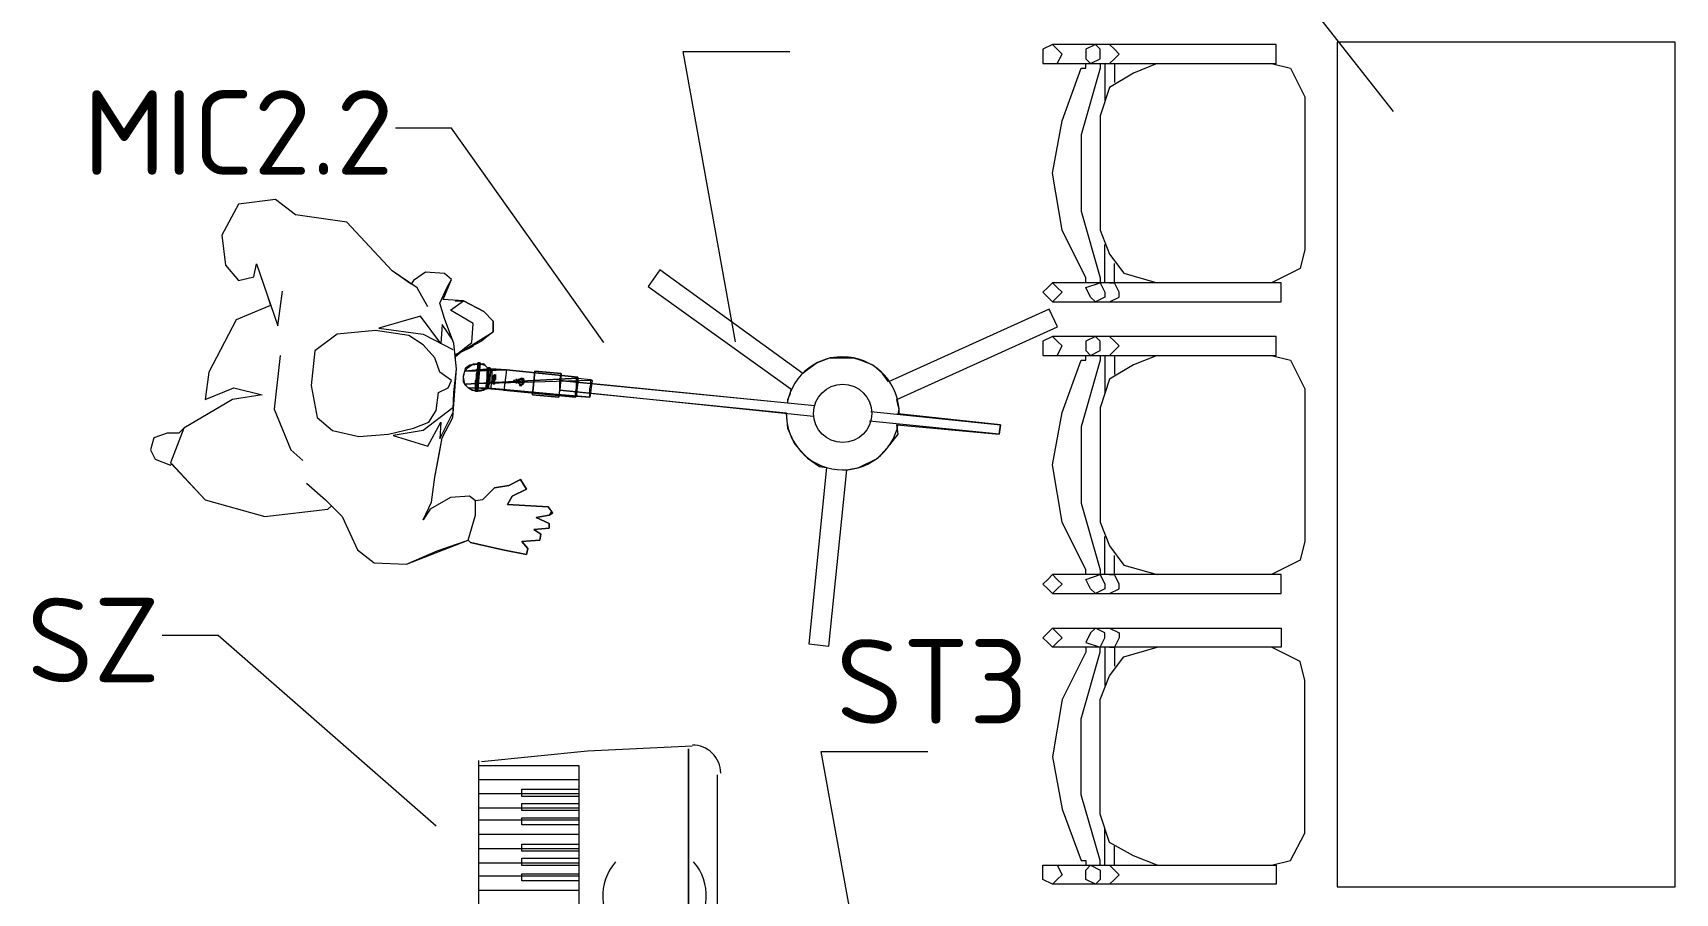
# Model space of a CAD drawing. Header units: millimetres. Extents: x 3050 to 430575, y -569542 to 36130.
# Drawn here: x 296113 to 298848, y -470585 to -469153 of the extents above; entities that cross this region are included whole.
import ezdxf

# ---------------------------------------------------------------- set-up
doc = ezdxf.new("R2010")
doc.units = ezdxf.units.MM
doc.layers.add('PDF _Геометрия', color=7, linetype='Continuous')
doc.layers.add('PDF _Текст', color=7, linetype='Continuous')
doc.styles.add('PDF ISOCPEUR', font='isocpeur.ttf')

# ---------------------------------------------------------------- blocks, each defined once
blk = doc.blocks.new('ТХ3 4 этаж')
at = {"layer": 'PDF _Геометрия', "color": 5, "lineweight": 9}
for points in [[(13224.8, -54520), (12684.9, -53831.3), (12469.3, -53831.3)], [(11034.2, -55286.2), (10859, -54320), (11214.8, -54320)], [(10595.7, -55288.4), (10088.1, -54574.7), (9901.7, -54574.7)], [(10036.6, -56898.4), (9310.9, -56263.9), (9124.5, -56263.9)], [(11494.2, -57616.2), (11319, -56650), (11674.8, -56650)]]:
    blk.add_lwpolyline(points, dxfattribs=at)
at = {"layer": 'PDF _Геометрия', "color": 5, "lineweight": 20}
for points in [[(12057.7, -54328.2), (12057.7, -54359.9), (12105.3, -54359.9), (12121.2, -54328.2), (12105.3, -54312.3), (12089.5, -54296.4), (12057.7, -54312.3)], [(12216.4, -54359.9), (12248.1, -54344), (12248.1, -54312.3), (12232.2, -54296.4), (12200.5, -54312.3), (12200.5, -54344)], [(13037.2, -54288.5), (13037.2, -57100), (14163.4, -57100), (14163.4, -54288.5)], [(12057.7, -55121.2), (12073.6, -55137.1), (12089.5, -55153), (12105.3, -55137.1), (12121.2, -55121.2), (12105.3, -55105.4), (12089.5, -55089.5), (12073.6, -55105.4)], [(12248.1, -55089.5), (12263.9, -55121.2), (12263.9, -55137.1), (12232.2, -55153), (12216.4, -55137.1), (12200.5, -55105.4)], [(12057.7, -55299.7), (12057.7, -55331.4), (12105.3, -55331.4), (12121.2, -55299.7), (12105.3, -55283.8), (12089.5, -55268), (12057.7, -55283.8)], [(12216.4, -55331.4), (12248.1, -55315.5), (12248.1, -55283.8), (12232.2, -55268), (12200.5, -55283.8), (12200.5, -55315.5)], [(12057.7, -56092.8), (12073.6, -56108.6), (12089.5, -56124.5), (12105.3, -56108.6), (12121.2, -56092.8), (12105.3, -56076.9), (12089.5, -56061), (12073.6, -56076.9)], [(12248.1, -56061), (12263.9, -56092.8), (12263.9, -56108.6), (12232.2, -56124.5), (12216.4, -56108.6), (12200.5, -56076.9)], [(12057.7, -56271.2), (12073.6, -56255.3), (12089.5, -56239.5), (12105.3, -56255.3), (12121.2, -56271.2), (12105.3, -56287.1), (12089.5, -56302.9), (12073.6, -56287.1)], [(12248.1, -56302.9), (12263.9, -56271.2), (12263.9, -56255.3), (12232.2, -56239.5), (12216.4, -56255.3), (12200.5, -56287.1)], [(12057.7, -57060.3), (12057.7, -57028.6), (12105.3, -57028.6), (12121.2, -57060.3), (12105.3, -57076.2), (12089.5, -57092), (12057.7, -57076.2)], [(12216.4, -57028.6), (12248.1, -57044.5), (12248.1, -57076.2), (12232.2, -57092), (12200.5, -57076.2), (12200.5, -57044.5)]]:
    blk.add_lwpolyline(points, close=True, dxfattribs=at)
for points in [[(12089.5, -54359.9), (12835, -54359.9), (12835, -54312.3), (12835, -54296.4), (12089.5, -54296.4)], [(12279.8, -54296.4), (12295.7, -54312.3), (12311.5, -54328.2), (12295.7, -54344), (12279.8, -54359.9)], [(12216.4, -55089.5), (12200.5, -55089.5), (12200.5, -55073.6), (12121.2, -54915), (12089.5, -54724.7), (12121.2, -54550.2), (12184.6, -54375.7), (12200.5, -54375.7), (12200.5, -54359.9)], [(12248.1, -54359.9), (12248.1, -54375.7), (12184.6, -54597.8), (12184.6, -54851.6), (12248.1, -55073.6), (12248.1, -55089.5)], [(12438.4, -54359.9), (12359.1, -54391.6), (12279.8, -54439.2), (12248.1, -54534.4), (12248.1, -54915), (12279.8, -54994.3), (12327.4, -55057.8), (12438.4, -55089.5)], [(12263.9, -54359.9), (12263.9, -54486.8)], [(12295.7, -54359.9), (12295.7, -54423.3)], [(12819.1, -54359.9), (12882.6, -54375.7), (12930.1, -54470.9), (12930.1, -54978.5), (12914.3, -55041.9), (12819.1, -55089.5)], [(12835, -54359.9), (12835, -54344)], [(12263.9, -55089.5), (12263.9, -54962.6)], [(12279.8, -55089.5), (12295.7, -55089.5), (12295.7, -55026.1)], [(12089.5, -55153), (12835, -55153), (12850.8, -55153), (12850.8, -55137.1), (12850.8, -55089.5), (12835, -55089.5), (12089.5, -55089.5)], [(12279.8, -55153), (12311.5, -55137.1), (12311.5, -55121.2), (12295.7, -55089.5)], [(12089.5, -55331.4), (12835, -55331.4), (12835, -55283.8), (12835, -55268), (12089.5, -55268)], [(12279.8, -55268), (12295.7, -55283.8), (12311.5, -55299.7), (12295.7, -55315.5), (12279.8, -55331.4)], [(12216.4, -56061), (12200.5, -56061), (12200.5, -56045.2), (12121.2, -55886.6), (12089.5, -55696.2), (12121.2, -55521.7), (12184.6, -55347.3), (12200.5, -55347.3), (12200.5, -55331.4)], [(12248.1, -55331.4), (12248.1, -55347.3), (12184.6, -55569.3), (12184.6, -55823.1), (12248.1, -56045.2), (12248.1, -56061)], [(12438.4, -55331.4), (12359.1, -55363.1), (12279.8, -55410.7), (12248.1, -55505.9), (12248.1, -55886.6), (12279.8, -55965.9), (12327.4, -56029.3), (12438.4, -56061)], [(12263.9, -55331.4), (12263.9, -55458.3)], [(12295.7, -55331.4), (12295.7, -55394.8)], [(12819.1, -55331.4), (12882.6, -55347.3), (12930.1, -55442.4), (12930.1, -55950), (12914.3, -56013.5), (12819.1, -56061)], [(12835, -55331.4), (12835, -55315.5)], [(12263.9, -56061), (12263.9, -55934.1)], [(12279.8, -56061), (12295.7, -56061), (12295.7, -55997.6)], [(12089.5, -56124.5), (12835, -56124.5), (12850.8, -56124.5), (12850.8, -56108.6), (12850.8, -56061), (12835, -56061), (12089.5, -56061)], [(12279.8, -56124.5), (12311.5, -56108.6), (12311.5, -56092.8), (12295.7, -56061)], [(12089.5, -56239.5), (12835, -56239.5), (12850.8, -56239.5), (12850.8, -56255.3), (12850.8, -56302.9), (12835, -56302.9), (12089.5, -56302.9)], [(12279.8, -56239.5), (12311.5, -56255.3), (12311.5, -56271.2), (12295.7, -56302.9)], [(12216.4, -56302.9), (12200.5, -56302.9), (12200.5, -56318.8), (12121.2, -56477.4), (12089.5, -56667.7), (12121.2, -56842.2), (12184.6, -57012.7), (12200.5, -57012.7), (12200.5, -57028.6)], [(12248.1, -57028.6), (12248.1, -57012.7), (12184.6, -56794.6), (12184.6, -56540.9), (12248.1, -56318.8), (12248.1, -56302.9)], [(12438.4, -57028.6), (12359.1, -56996.9), (12279.8, -56953.3), (12248.1, -56858.1), (12248.1, -56477.4), (12279.8, -56398.1), (12327.4, -56334.7), (12438.4, -56302.9)], [(12263.9, -56302.9), (12263.9, -56429.8)], [(12279.8, -56302.9), (12295.7, -56302.9), (12295.7, -56366.4)], [(12819.1, -57028.6), (12882.6, -57012.7), (12930.1, -56921.5), (12930.1, -56414), (12914.3, -56350.5), (12819.1, -56302.9)], [(12263.9, -57028.6), (12263.9, -56905.7)], [(12295.7, -57028.6), (12295.7, -56965.2)], [(12089.5, -57028.6), (12835, -57028.6), (12835, -57076.2), (12835, -57092), (12089.5, -57092)], [(12279.8, -57092), (12295.7, -57076.2), (12311.5, -57060.3), (12295.7, -57044.5), (12279.8, -57028.6)], [(12835, -57028.6), (12835, -57044.5)]]:
    blk.add_lwpolyline(points, dxfattribs=at)
at = {"layer": 'PDF _Геометрия', "color": 5, "lineweight": 0}
for points in [[(10226.9, -55252.8), (10226.9, -55217.1), (10195.2, -55185.3), (10127.8, -55149.7), (10100, -55149.7), (10127.8, -55149.7), (10060.3, -55145.7), (10088.1, -55078.3), (10064.3, -55058.5), (10000.9, -55054.5), (9961.2, -55082.2), (9953.3, -55094.1), (9889.8, -55050.5), (9739.1, -54887.9), (9568.6, -54864.1), (9501.2, -54812.6), (9378.3, -54828.5), (9322.8, -54931.6), (9334.7, -55030.7), (9378.3, -55082.2), (9429.8, -55070.4), (9437.8, -55026.7), (9473.5, -55129.8), (9485.4, -55165.5), (9465.5, -55173.5), (9370.4, -55213.1), (9279.2, -55387.6), (9267.3, -55478.8), (9362.4, -55439.1), (9457.6, -55462.9), (9358.5, -55478.8), (9195.9, -55574), (9180, -55589.8), (9140.4, -55589.8), (9096.8, -55605.7), (9084.9, -55645.3), (9100.7, -55677.1), (9152.3, -55696.9), (9156.2, -55692.9), (9267.3, -55811.9), (9465.5, -55867.4), (9675.7, -55843.6), (9687.6, -55831.7), (9723.3, -55867.4), (9774.8, -55978.4), (9830.4, -56022.1), (9937.4, -56026), (10143.6, -55946.7), (10151.6, -55954.6), (10258.6, -55978.4), (10337.9, -55994.3), (10341.9, -55974.5), (10322.1, -55950.7), (10381.5, -55946.7), (10385.5, -55926.9), (10361.7, -55911), (10413.3, -55907.1), (10413.3, -55891.2), (10369.7, -55871.4), (10413.3, -55863.4), (10425.2, -55855.5), (10409.3, -55835.7), (10274.5, -55827.7), (10290.3, -55800), (10337.9, -55776.2), (10318.1, -55744.5), (10278.4, -55764.3), (10230.9, -55772.2), (10191.2, -55811.9), (10167.4, -55815.8), (10147.6, -55800), (10084.1, -55804), (10016.7, -55843.6), (9992.9, -55879.3), (10020.7, -55819.8), (10032.6, -55736.5), (10044.5, -55673.1), (10056.4, -55605.7), (10092.1, -55538.3), (10096, -55455), (10104, -55375.7), (10100, -55336), (10111.9, -55324.1), (10100, -55328.1), (10100, -55332.1), (10123.8, -55316.2), (10111.9, -55324.1)], [(10357.8, -55462.9), (10445, -55470.9), (10449, -55447.1), (11202.4, -55522.4), (11206.4, -55574), (11230.1, -55625.5), (11273.8, -55673.1), (11313.4, -55700.9), (11337.2, -55704.8), (11277.7, -56291.7), (11345.1, -56299.6), (11404.6, -55712.7), (11444.3, -55704.8), (11507.7, -55673.1), (11547.4, -55629.5), (11575.1, -55593.8), (11571.2, -55562.1), (11912.2, -55593.8), (11916.2, -55562.1), (11575.1, -55526.4), (11579.1, -55510.5), (11575.1, -55498.6), (11571.2, -55478.8), (12106.5, -55236.9), (12078.7, -55177.4), (11543.4, -55419.3), (11523.6, -55391.5), (11491.9, -55363.8), (11452.2, -55347.9), (11424.5, -55340), (11384.8, -55336), (11349.1, -55340), (11305.5, -55355.9), (11273.8, -55379.7), (11257.9, -55391.5), (10782.1, -55046.6), (10742.4, -55102.1), (11218.3, -55443.1), (11214.3, -55462.9), (11206.4, -55478.8), (11206.4, -55490.7), (10449, -55415.3), (10452.9, -55391.5), (10365.7, -55383.6)], [(10088.1, -55415.3), (10048.5, -55387.6), (10032.6, -55340), (9992.9, -55296.4), (9945.4, -55264.7), (9834.3, -55248.8), (9707.4, -55260.7), (9632.1, -55316.2), (9620.2, -55431.2), (9640, -55538.3), (9691.6, -55581.9), (9778.8, -55601.7), (9877.9, -55593.8), (9961.2, -55574), (10012.8, -55554.1), (10036.6, -55514.5), (10044.5, -55455), (10076.2, -55439.1)], [(10548.1, -55470.9), (10504.5, -55466.9), (10500.5, -55470.9), (10262.6, -55447.1), (10219, -55443.1), (10211, -55443.1), (10211, -55439.1), (10207.1, -55443.1), (10203.1, -55443.1), (10195.2, -55447.1), (10183.3, -55451), (10175.3, -55451), (10171.4, -55451), (10167.4, -55451), (10155.5, -55447.1), (10143.6, -55439.1), (10131.7, -55427.2), (10127.8, -55403.4), (10131.7, -55383.6), (10135.7, -55371.7), (10147.6, -55363.8), (10163.4, -55359.8), (10175.3, -55359.8), (10175.3, -55355.9), (10183.3, -55355.9), (10183.3, -55359.8), (10195.2, -55359.8), (10199.1, -55363.8), (10211, -55375.7), (10211, -55371.7), (10215, -55371.7), (10215, -55375.7), (10219, -55375.7), (10226.9, -55375.7), (10270.5, -55379.7), (10508.4, -55403.4), (10508.4, -55407.4), (10552.1, -55411.4), (10556, -55415.3)], [(10175.3, -55355.9), (10179.3, -55355.9), (10171.4, -55403.4), (10167.4, -55451), (10167.4, -55447.1), (10167.4, -55439.1), (10167.4, -55427.2), (10171.4, -55403.4), (10175.3, -55379.7), (10175.3, -55367.8), (10175.3, -55363.8), (10175.3, -55359.8)], [(10179.3, -55355.9), (10183.3, -55355.9), (10183.3, -55359.8), (10183.3, -55363.8), (10179.3, -55367.8), (10179.3, -55379.7), (10179.3, -55403.4), (10175.3, -55427.2), (10175.3, -55439.1), (10171.4, -55447.1), (10171.4, -55451), (10175.3, -55403.4)], [(10219, -55375.7), (10270.5, -55379.7), (10131.7, -55383.6), (10270.5, -55379.7)], [(10131.7, -55383.6), (10215, -55375.7)], [(10230.9, -55399.5), (10234.8, -55395.5), (10234.8, -55399.5), (10230.9, -55399.5), (10226.9, -55399.5), (10230.9, -55395.5)], [(10230.9, -55399.5), (10234.8, -55395.5), (10234.8, -55399.5), (10230.9, -55399.5), (10226.9, -55399.5), (10230.9, -55395.5)], [(10234.8, -55403.4), (10230.9, -55403.4), (10234.8, -55403.4), (10234.8, -55407.4), (10226.9, -55407.4), (10226.9, -55403.4), (10230.9, -55403.4), (10226.9, -55403.4), (10226.9, -55399.5), (10234.8, -55399.5)], [(10234.8, -55407.4), (10226.9, -55407.4), (10226.9, -55403.4), (10230.9, -55403.4), (10226.9, -55403.4), (10226.9, -55399.5), (10234.8, -55399.5), (10234.8, -55403.4)], [(10234.8, -55407.4), (10230.9, -55407.4), (10226.9, -55407.4), (10226.9, -55411.4), (10230.9, -55411.4), (10226.9, -55411.4), (10226.9, -55407.4), (10230.9, -55407.4), (10234.8, -55407.4), (10234.8, -55411.4), (10230.9, -55411.4), (10230.9, -55415.3), (10226.9, -55415.3), (10226.9, -55411.4), (10226.9, -55415.3), (10226.9, -55419.3), (10226.9, -55415.3), (10226.9, -55419.3), (10226.9, -55415.3), (10230.9, -55415.3), (10230.9, -55419.3), (10230.9, -55427.2), (10226.9, -55427.2), (10226.9, -55419.3), (10230.9, -55415.3), (10230.9, -55419.3), (10226.9, -55419.3), (10230.9, -55419.3), (10226.9, -55419.3), (10230.9, -55419.3), (10230.9, -55427.2), (10226.9, -55427.2), (10226.9, -55419.3), (10230.9, -55415.3), (10230.9, -55411.4), (10234.8, -55411.4)], [(10230.9, -55403.4), (10234.8, -55403.4)], [(10330, -55411.4), (10322.1, -55407.4), (10314.1, -55411.4), (10310.2, -55415.3), (10310.2, -55423.3), (10318.1, -55431.2), (10326, -55427.2), (10330, -55419.3)], [(10445, -55470.9), (10357.8, -55462.9), (10365.7, -55383.6), (10452.9, -55391.5)], [(10167.4, -55451), (10175.3, -55451), (10167.4, -55451), (10175.3, -55451)], [(10230.9, -55411.4), (10226.9, -55411.4)], [(10226.9, -55423.3), (10226.9, -55427.2)], [(10230.9, -55423.3), (10230.9, -55427.2)], [(10298.3, -55415.3), (10298.3, -55419.3), (10294.3, -55415.3)], [(10294.3, -55419.3), (10298.3, -55419.3), (10298.3, -55415.3), (10294.3, -55415.3)], [(10298.3, -55419.3), (10298.3, -55415.3), (10294.3, -55419.3)], [(10306.2, -55411.4), (10306.2, -55415.3), (10302.2, -55411.4), (10306.2, -55411.4), (10302.2, -55411.4), (10302.2, -55415.3), (10306.2, -55415.3)], [(10306.2, -55415.3), (10302.2, -55415.3), (10306.2, -55415.3), (10302.2, -55415.3), (10302.2, -55419.3), (10306.2, -55419.3)], [(10306.2, -55423.3), (10302.2, -55419.3), (10302.2, -55423.3), (10306.2, -55423.3), (10302.2, -55423.3)], [(10326, -55411.4), (10330, -55419.3), (10326, -55423.3), (10322.1, -55427.2), (10314.1, -55427.2), (10310.2, -55423.3), (10310.2, -55415.3), (10318.1, -55411.4)], [(10322.1, -56775.5), (10512.4, -56775.5), (10512.4, -56799.3), (10322.1, -56799.3)], [(10322.1, -56823.1), (10512.4, -56823.1), (10512.4, -56846.9), (10322.1, -56846.9)], [(10322.1, -56870.7), (10512.4, -56870.7), (10512.4, -56894.4), (10322.1, -56894.4)], [(10322.1, -56957.9), (10512.4, -56957.9), (10512.4, -56981.7), (10322.1, -56981.7)], [(10322.1, -57005.5), (10512.4, -57005.5), (10512.4, -57029.3), (10322.1, -57029.3)], [(10322.1, -57057), (10512.4, -57057), (10512.4, -57080.8), (10322.1, -57080.8)]]:
    blk.add_lwpolyline(points, close=True, dxfattribs=at)
for points in [[(10008.8, -55169.5), (9973.1, -55106), (9889.8, -55050.5), (9739.1, -54887.9), (9568.6, -54864.1), (9501.2, -54812.6), (9378.3, -54828.5), (9322.8, -54931.6), (9334.7, -55030.7), (9378.3, -55082.2), (9429.8, -55070.4), (9437.8, -55026.7), (9509.2, -55232.9), (9525, -55117.9)], [(9604.3, -55756.4), (9667.8, -55811.9), (9723.3, -55867.4), (9774.8, -55978.4), (9830.4, -56022.1), (9937.4, -56026), (10040.5, -55982.4), (10143.6, -55946.7), (10167.4, -55863.4), (10167.4, -55815.8), (10147.6, -55800), (10084.1, -55804), (10016.7, -55843.6), (9992.9, -55879.3), (10020.7, -55819.8), (10032.6, -55736.5), (10056.4, -55605.7), (10092.1, -55538.3), (10104, -55375.7), (10096, -55292.4), (10064.3, -55209.1), (10048.5, -55157.6), (10072.2, -55106), (10088.1, -55078.3), (10064.3, -55058.5), (10000.9, -55054.5), (9961.2, -55082.2)], [(11257.9, -55391.5), (10782.1, -55046.6), (10742.4, -55102.1), (11218.3, -55443.1)], [(9465.5, -55173.5), (9370.4, -55213.1), (9279.2, -55387.6), (9267.3, -55478.8), (9362.4, -55439.1), (9457.6, -55462.9), (9358.5, -55478.8), (9195.9, -55574), (9152.3, -55689), (9267.3, -55811.9), (9465.5, -55867.4), (9675.7, -55843.6)], [(10111.9, -55324.1), (10100, -55328.1), (10100, -55332.1), (10155.5, -55288.4), (10159.5, -55225), (10084.1, -55181.4), (10127.8, -55149.7), (10060.3, -55145.7)], [(10100, -55149.7), (10127.8, -55149.7), (10195.2, -55185.3), (10226.9, -55217.1), (10226.9, -55252.8), (10187.2, -55284.5), (10111.9, -55324.1), (10159.5, -55300.3), (10123.8, -55316.2)], [(11571.2, -55478.8), (12106.5, -55236.9), (12078.7, -55177.4), (11543.4, -55419.3)], [(10092.1, -55280.5), (10056.4, -55229), (10052.4, -55292.4), (9985, -55201.2), (9846.2, -55240.9), (9992.9, -55260.7), (10092.1, -55312.2)], [(10111.9, -55324.1), (10226.9, -55252.8)], [(9517.1, -55332.1), (9497.3, -55510.5), (9552.8, -55645.3), (9592.4, -55681)], [(10100, -55336), (10123.8, -55316.2)], [(10183.3, -55355.9), (10183.3, -55359.8), (10179.3, -55403.4), (10175.3, -55451), (10171.4, -55451), (10167.4, -55451)], [(10175.3, -55355.9), (10175.3, -55375.7), (10171.4, -55379.7)], [(10183.3, -55355.9), (10175.3, -55355.9)], [(11349.1, -55340), (11424.5, -55340)], [(10167.4, -55431.2), (10167.4, -55435.2), (10167.4, -55451), (10147.6, -55443.1), (10135.7, -55431.2), (10127.8, -55419.3), (10127.8, -55399.5), (10131.7, -55383.6), (10143.6, -55371.7), (10159.5, -55359.8), (10175.3, -55359.8)], [(10508.4, -55407.4), (10131.7, -55427.2), (10508.4, -55407.4)], [(10195.2, -55359.8), (10147.6, -55363.8), (10183.3, -55359.8), (10175.3, -55359.8), (10147.6, -55363.8)], [(10167.4, -55435.2), (10167.4, -55415.3), (10171.4, -55411.4), (10171.4, -55395.5), (10175.3, -55375.7)], [(10215, -55375.7), (10215, -55391.5), (10211, -55407.4), (10207.1, -55443.1), (10211, -55407.4), (10211, -55371.7), (10215, -55375.7), (10219, -55375.7), (10215, -55407.4), (10215, -55423.3), (10211, -55431.2), (10211, -55439.1), (10207.1, -55443.1), (10203.1, -55443.1), (10203.1, -55435.2), (10207.1, -55407.4), (10207.1, -55383.6), (10211, -55371.7), (10207.1, -55407.4), (10207.1, -55427.2), (10203.1, -55435.2), (10203.1, -55439.1), (10203.1, -55443.1), (10187.2, -55447.1), (10175.3, -55451)], [(10183.3, -55359.8), (10199.1, -55363.8), (10211, -55375.7)], [(10215, -55375.7), (10211, -55371.7), (10215, -55371.7)], [(10219, -55443.1), (10211, -55443.1), (10211, -55439.1), (10211, -55435.2), (10215, -55423.3), (10215, -55407.4), (10219, -55375.7), (10226.9, -55375.7), (10270.5, -55379.7), (10266.5, -55415.3), (10262.6, -55447.1), (10219, -55443.1), (10222.9, -55411.4), (10222.9, -55379.7), (10226.9, -55375.7)], [(10230.9, -55395.5), (10230.9, -55399.5), (10230.9, -55395.5)], [(10230.9, -55395.5), (10230.9, -55399.5), (10230.9, -55395.5)], [(10508.4, -55403.4), (10270.5, -55379.7), (10262.6, -55447.1), (10500.5, -55470.9), (10500.5, -55466.9), (10500.5, -55462.9), (10500.5, -55455), (10504.5, -55439.1), (10504.5, -55423.3), (10504.5, -55411.4), (10504.5, -55407.4), (10508.4, -55403.4), (10508.4, -55407.4), (10508.4, -55411.4), (10508.4, -55415.3), (10508.4, -55419.3), (10508.4, -55423.3), (10504.5, -55455), (10504.5, -55462.9), (10500.5, -55466.9), (10500.5, -55470.9)], [(10318.1, -55411.4), (10318.1, -55407.4), (10314.1, -55411.4), (10310.2, -55419.3), (10310.2, -55423.3), (10314.1, -55427.2), (10314.1, -55431.2), (10318.1, -55431.2), (10326, -55427.2), (10330, -55423.3), (10330, -55419.3), (10326, -55411.4)], [(10314.1, -55411.4), (10322.1, -55407.4), (10326, -55407.4), (10326, -55411.4), (10330, -55411.4)], [(10314.1, -55427.2), (10322.1, -55427.2), (10330, -55423.3), (10330, -55419.3), (10326, -55411.4), (10322.1, -55407.4)], [(10452.9, -55391.5), (10449, -55447.1)], [(10548.1, -55470.9), (10548.1, -55443.1), (10552.1, -55427.2), (10552.1, -55419.3), (10552.1, -55415.3), (10552.1, -55411.4), (10556, -55415.3), (10548.1, -55470.9), (10504.5, -55466.9), (10500.5, -55466.9), (10504.5, -55466.9), (10504.5, -55439.1), (10508.4, -55423.3), (10508.4, -55407.4), (10552.1, -55411.4)], [(10552.1, -55415.3), (10131.7, -55427.2)], [(10203.1, -55443.1), (10207.1, -55443.1), (10143.6, -55439.1), (10211, -55439.1), (10548.1, -55470.9)], [(10155.5, -55447.1), (10195.2, -55447.1)], [(10167.4, -55451), (10195.2, -55447.1), (10175.3, -55451)], [(10207.1, -55443.1), (10203.1, -55443.1), (10207.1, -55443.1)], [(10219, -55443.1), (10548.1, -55470.9), (10211, -55443.1)], [(10226.9, -55423.3), (10226.9, -55427.2)], [(10226.9, -55427.2), (10226.9, -55423.3)], [(10230.9, -55423.3), (10230.9, -55427.2)], [(10230.9, -55427.2), (10230.9, -55423.3)], [(10500.5, -55470.9), (10262.6, -55447.1), (10504.5, -55466.9), (10548.1, -55470.9), (10262.6, -55447.1)], [(10306.2, -55419.3), (10302.2, -55419.3), (10306.2, -55419.3)], [(10314.1, -55411.4), (10310.2, -55411.4), (10314.1, -55411.4)], [(10310.2, -55423.3), (10310.2, -55419.3)], [(10318.1, -55431.2), (10322.1, -55431.2)], [(11293.6, -55534.3), (10449, -55447.1), (10449, -55415.3), (11297.6, -55498.6)], [(10092.1, -55506.5), (9992.9, -55581.9), (9893.8, -55597.8), (10008.8, -55633.4), (10052.4, -55554.1), (10048.5, -55609.6), (10092.1, -55522.4)], [(11483.9, -55518.4), (11916.2, -55562.1), (11912.2, -55593.8), (11480, -55550.2)], [(9180, -55589.8), (9140.4, -55589.8), (9096.8, -55605.7), (9084.9, -55645.3), (9100.7, -55677.1), (9152.3, -55696.9)], [(11337.2, -55704.8), (11277.7, -56291.7), (11345.1, -56299.6), (11404.6, -55712.7)], [(10191.2, -55811.9), (10230.9, -55772.2), (10278.4, -55764.3), (10318.1, -55744.5), (10337.9, -55776.2), (10290.3, -55800), (10274.5, -55827.7), (10409.3, -55835.7), (10421.2, -55851.5), (10413.3, -55863.4), (10369.7, -55871.4), (10413.3, -55891.2), (10413.3, -55907.1), (10361.7, -55911), (10385.5, -55926.9), (10381.5, -55946.7), (10322.1, -55950.7), (10341.9, -55974.5), (10337.9, -55994.3), (10258.6, -55978.4), (10151.6, -55954.6)], [(10889.1, -56632.7), (10540.2, -56648.6), (10187.2, -56684.3)], [(10877.2, -56640.7), (10877.2, -57160.1), (10877.2, -56640.7)], [(10179.3, -58869.2), (10179.3, -56680.3)], [(10179.3, -56696.2), (10512.4, -56696.2), (10512.4, -58750.3), (10179.3, -58750.3)], [(10512.4, -56743.8), (10179.3, -56743.8)], [(10972.4, -56727.9), (10972.4, -58829.6)], [(10512.4, -56791.3), (10179.3, -56791.3)], [(10512.4, -56838.9), (10179.3, -56838.9)], [(10512.4, -56878.6), (10179.3, -56878.6)], [(10512.4, -56926.2), (10179.3, -56926.2)], [(10512.4, -56973.8), (10179.3, -56973.8)], [(10512.4, -57021.3), (10179.3, -57021.3)], [(10512.4, -57065), (10179.3, -57065)], [(10512.4, -57112.5), (10179.3, -57112.5)]]:
    blk.add_lwpolyline(points, dxfattribs=at)
blk.add_circle((11390.7, -55524.4), 97.2, dxfattribs=at)
for centre, radius, start, end in [((11390.8, -55524.3), 188.2, 359.3864, 169.1836), ((11390.8, -55524.3), 188.4, 179.4162, 349.1787), ((10890.9, -56722), 93.4, 0.1924, 90.5389), ((10764.2, -57130.3), 172.5, 138.8812, 41.1377)]:
    blk.add_arc(centre, radius, start, end, dxfattribs=at)
at = {"layer": 'PDF _Текст', "color": 5, "lineweight": 30, "char_height": 281.03, "style": 'PDF ISOCPEUR'}
for s, insert, attachment_point in [('MIC2.2', (9894.9, -54589.5), 6), ('SZ', (9117.7, -56278.7), 6), ('ST3', (11368.3, -56416.6), 4)]:
    blk.add_mtext(s, dxfattribs=dict(at, insert=insert, attachment_point=attachment_point))

msp = doc.modelspace()

# ---------------------------------------------------------------- block references
at = {"xscale": 0.5, "yscale": 0.5, "zscale": 0.5}
msp.add_blockref('ТХ3 4 этаж', (291766.25, -442024.29), dxfattribs=at)

doc.saveas('drawing.dxf')
